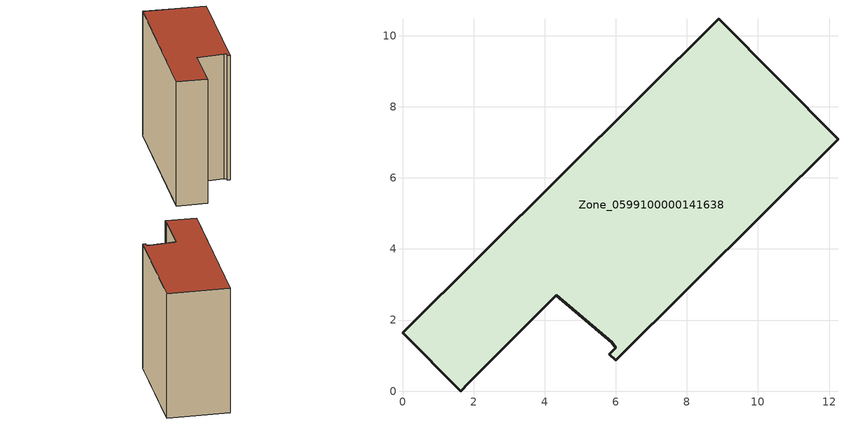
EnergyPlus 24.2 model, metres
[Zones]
Zone_0599100000141638
 floor ground (C_G): 0,1.65 8.89,10.47 12.25,7.09 5.99,0.87 5.82,1.04 6,1.22 5.88,1.37 4.32,2.7 1.86,0.23 1.63,0 z0
 wall outside (C_F): 8.89,10.47 0,1.65 1.63,0 1.86,0.23 4.32,2.7 5.88,1.37 6,1.22 5.82,1.04 5.99,0.87 12.25,7.09 8.89,10.47 z0:10.01
 roof outside (C_R): 6,1.22 5.82,1.04 5.99,0.87 12.25,7.09 8.89,10.47 0,1.65 1.63,0 1.86,0.23 4.32,2.7 5.88,1.37 z10.01
[BUILDING]
Pand.0599100000141638: North Axis=0; Terrain=City; Loads Convergence Tolerance Value=0.04; Temperature Convergence Tolerance Value=0.4; Solar Distribution=FullExterior; Maximum Number of Warmup Days=25; Minimum Number of Warmup Days=1
[Site:Location]
Rotterdam.The.Hague.AP_ZH_NLD Design_Conditions: Latitude=51.96; Longitude=4.45; Time Zone=1; Elevation=-4.5
[SITE:GROUNDTEMPERATURE:BUILDINGSURFACE]
18, 18, 18, 18, 18, 18, 18, 18, 18, 18, 18, 18
[MATERIAL] Thermal Absorptance=0.9; Solar Absorptance=0.7; Visible Absorptance=0.7
Name | Roughness | Thickness | Conductivity | Density | Specific Heat
G.TI.1946 | MediumSmooth | 0.15 | 1 | 540 | 1210
F.TI.1946 | Rough | 0.3 | 0.857143 | 1920 | 840
R.TI.1946 | MediumRough | 0.2 | 0.1 | 1500 | 1000
[CONSTRUCTION]
C_G: G.TI.1946
C_F: F.TI.1946
C_R: R.TI.1946
[ZONE]
Zone_0599100000141638: Type=1; Multiplier=1; Ceiling Height=Autocalculate; Volume=Autocalculate; Floor Area=autocalculate; Part of Total Floor Area=Yes
[ZONEINFILTRATION:DESIGNFLOWRATE]
Infil_Zone_0599100000141638: Zone or ZoneList or Space or SpaceList=Zone_0599100000141638; Schedule=AlwaysOn; Design Flow Rate Calculation Method=Flow/Area; Flow Rate per Floor Area=0.003; Constant Term Coefficient=1; Temperature Term Coefficient=0; Velocity Term Coefficient=0; Velocity Squared Term Coefficient=0
[HVACTEMPLATE:ZONE:IDEALLOADSAIRSYSTEM]
Zone_0599100000141638: Maximum Heating Supply Air Temperature=50; Minimum Cooling Supply Air Temperature=13; Maximum Heating Supply Air Humidity Ratio=0.0156; Minimum Cooling Supply Air Humidity Ratio=0.0077; Heating Limit=NoLimit; Cooling Limit=NoLimit; Dehumidification Control Type=ConstantSensibleHeatRatio; Cooling Sensible Heat Ratio=0.7; Dehumidification Setpoint=60; Humidification Control Type=None; Humidification Setpoint=30; Outdoor Air Method=None; Outdoor Air Flow Rate per Person=0.00944; Outdoor Air Flow Rate per Zone Floor Area=0; Outdoor Air Flow Rate per Zone=0; Demand Controlled Ventilation Type=None; Outdoor Air Economizer Type=NoEconomizer; Heat Recovery Type=None; Sensible Heat Recovery Effectiveness=0.7; Latent Heat Recovery Effectiveness=0.65
[ZONECONTROL:THERMOSTAT]
ThermostatControl_Zone_0599100000141638: Zone or ZoneList=Zone_0599100000141638; Control Type Schedule=DualSetpointControlType; Control 1=Thermostat_Zone_0599100000141638; Temperature Difference Between Cutout And Setpoint=0
[THERMOSTATSETPOINT:DUALSETPOINT]
Thermostat_Zone_0599100000141638: Heating Setpoint Temperature Schedule=HeatingSetpoint_Zone_0599100000141638; Cooling Setpoint Temperature Schedule=CoolingSetpoint_Zone_0599100000141638
[SCHEDULE:COMPACT]
HeatingSetpoint_Zone_0599100000141638: Through: 12/31, For: AllDays, Until: 24:00, 21
CoolingSetpoint_Zone_0599100000141638: Through: 12/31, For: AllDays, Until: 24:00, 24
DualSetpointControlType: Through: 12/31, For: AllDays, Until: 24:00, 4
AlwaysOn: Through: 12/31, For: AllDays, Until: 24:00, 1
